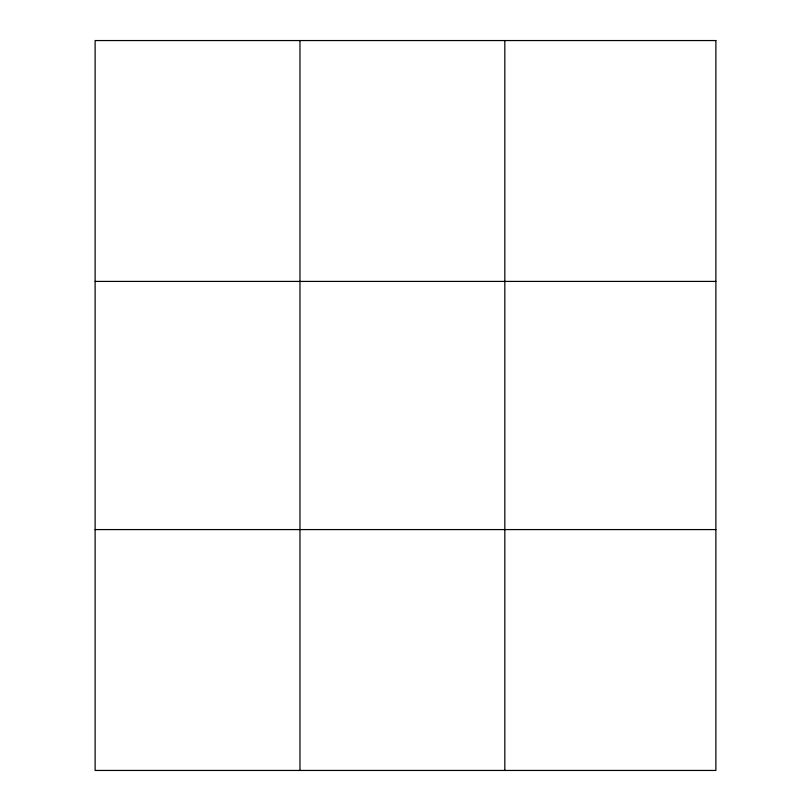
<?xml version="1.0" encoding="UTF-8"?>
<svg xmlns="http://www.w3.org/2000/svg" width="811" height="811" viewBox="0 0 811 811"><rect width="100%" height="100%" fill="white"/><g stroke="black" fill="none" stroke-linecap="round" stroke-linejoin="round"><path stroke-width="1.22" d="M299.969 40.55L299.969 770.45M504.827 40.55L504.827 770.45M95.12 281.417L715.88 281.417M95.12 529.583L715.88 529.583M715.88 40.55L715.88 770.45L95.12 770.45L95.12 40.55L715.88 40.55"/></g></svg>
